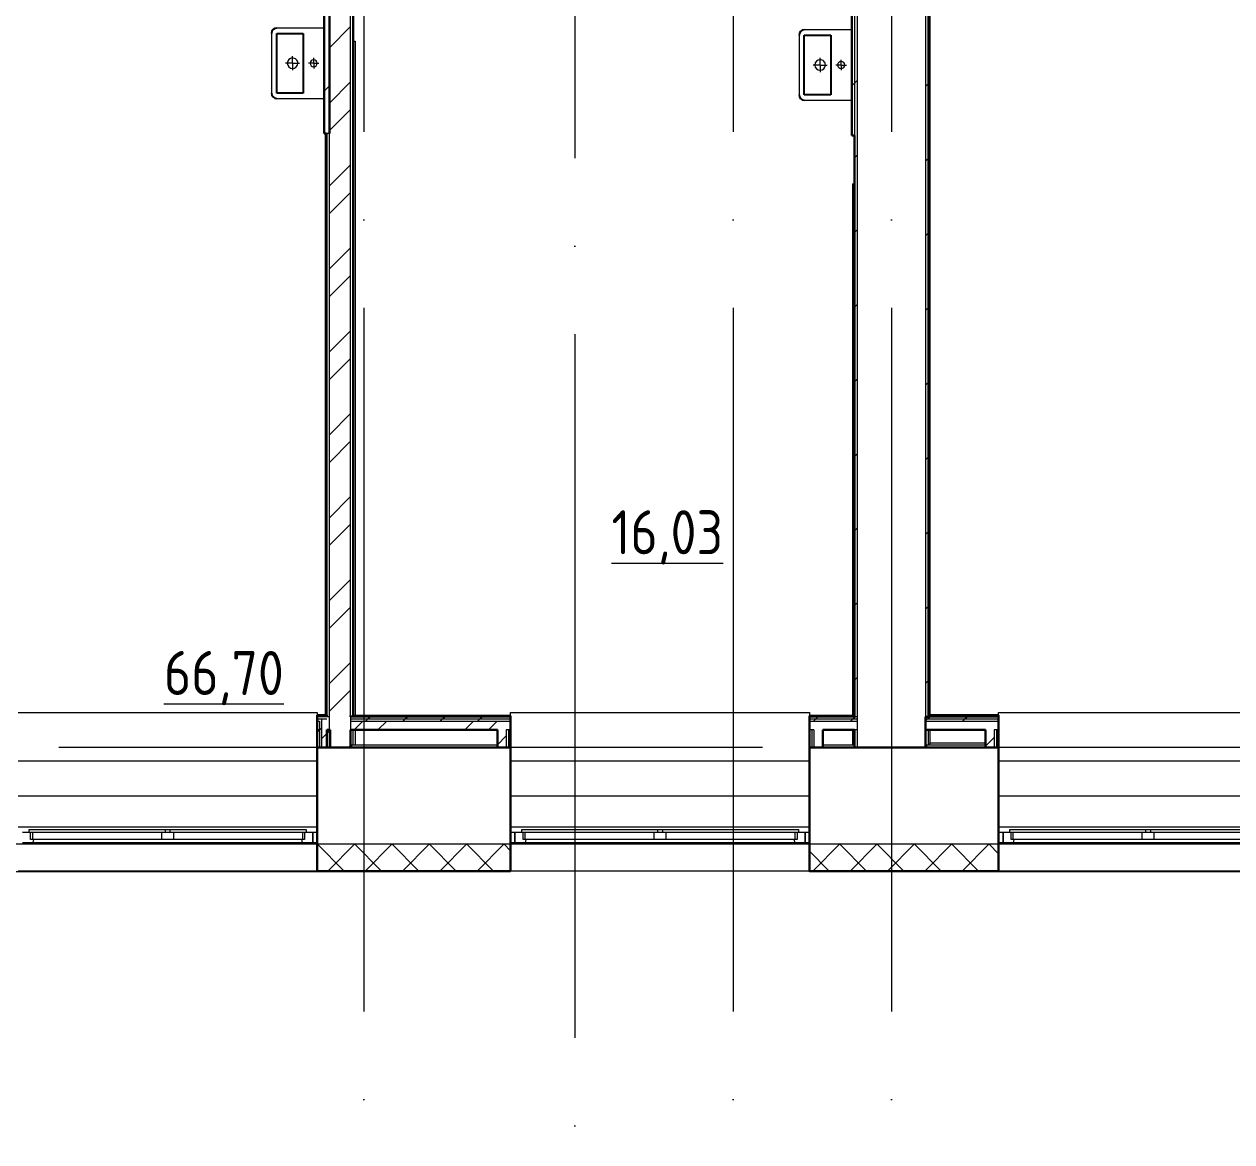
# Model space of a CAD drawing. Header units: millimetres. Extents: x -421858 to 614926, y -468665 to 141641.
# Drawn here: x 289815 to 296682, y -20005 to -13651 of the extents above; entities that cross this region are included whole.
import ezdxf

# ---------------------------------------------------------------- set-up
doc = ezdxf.new("R2010")
doc.units = ezdxf.units.MM
doc.linetypes.add('ADSK_Линия сетки', pattern=[25, 20, -2.5, 0, -2.5])
for name, color, linetype, lineweight in [('_ Окна', 7, 'Continuous', 9), ('Марки помещений', 252, 'Continuous', 20), ('Ограждение', 252, 'Continuous', 9), ('Окна', 252, 'Continuous', 9), ('Оси', 252, 'Continuous', 9), ('Стены внутренние', 7, 'Continuous', 18), ('Стены наружные', 7, 'Continuous', 18), ('Стены штриховка', 252, 'Continuous', 9)]:
    doc.layers.add(name, color=color, linetype=linetype, lineweight=lineweight)
doc.layers.add('Узлы', color=7, linetype='Continuous')
doc.styles.add('GOST Common_2', font='', dxfattribs={"width": 0.9, "height": 250})
doc.styles.get('GOST Common_2').set_extended_font_data('GOST type B')

# ---------------------------------------------------------------- blocks, each defined once
blk = doc.blocks.new('3 этаж')
at = {"layer": '_ Окна', "color": 251, "lineweight": 18, "true_color": 0x636466}
for p, q in [((289843.8, -18245.4), (289805.8, -18245.4)), ((289851.8, -18286.4), (289851.8, -18245.4)), ((291409.8, -18245.4), (291409.8, -18286.4)), ((291455.8, -18245.4), (291417.8, -18245.4)), ((291455.8, -18303.4), (291455.8, -18245.4)), ((292643.8, -18245.4), (292605.8, -18245.4)), ((292605.8, -18245.4), (292605.8, -18303.4)), ((292651.8, -18286.4), (292651.8, -18245.4)), ((294209.8, -18245.4), (294209.8, -18286.4)), ((294255.8, -18245.4), (294217.8, -18245.4)), ((294255.8, -18303.4), (294255.8, -18245.4)), ((295418.8, -18245.4), (295380.8, -18245.4)), ((295380.8, -18245.4), (295380.8, -18303.4)), ((295426.8, -18286.4), (295426.8, -18245.4)), ((289805.8, -18303.4), (289865.2, -18303.4)), ((289863.8, -18286.4), (289851.8, -18286.4)), ((289865.2, -18303.4), (289869.8, -18286.4)), ((291391.8, -18286.4), (291396.3, -18303.4)), ((291396.3, -18303.4), (291455.8, -18303.4)), ((291409.8, -18286.4), (291397.8, -18286.4)), ((292605.8, -18303.4), (292665.2, -18303.4)), ((292663.8, -18286.4), (292651.8, -18286.4)), ((292665.2, -18303.4), (292669.8, -18286.4)), ((294191.8, -18286.4), (294196.3, -18303.4)), ((294196.3, -18303.4), (294255.8, -18303.4)), ((294209.8, -18286.4), (294197.8, -18286.4)), ((295380.8, -18303.4), (295440.2, -18303.4)), ((295438.8, -18286.4), (295426.8, -18286.4)), ((295440.2, -18303.4), (295444.8, -18286.4))]:
    blk.add_line(p, q, dxfattribs=at)
at = {"layer": '_ Окна', "color": 251, "true_color": 0x636466}
for p, q in [((291480.8, -18245.4), (291455.8, -18245.4)), ((291455.8, -18245.4), (291455.8, -18303.4)), ((292605.8, -18245.4), (292580.8, -18245.4)), ((292605.8, -18303.4), (292605.8, -18245.4)), ((294280.8, -18245.4), (294255.8, -18245.4)), ((294255.8, -18245.4), (294255.8, -18303.4)), ((295380.8, -18245.4), (295355.8, -18245.4)), ((295380.8, -18303.4), (295380.8, -18245.4)), ((291455.8, -18303.4), (291480.8, -18303.4)), ((292580.8, -18303.4), (292605.8, -18303.4)), ((294255.8, -18303.4), (294280.8, -18303.4)), ((295355.8, -18303.4), (295380.8, -18303.4))]:
    blk.add_line(p, q, dxfattribs=at)
at = {"layer": 'Ограждение', "color": 251, "true_color": 0x636466}
for p, q in [((294965.8, -17578.4), (294965.8, -13483.4)), ((291686.2, -13748.4), (291696.2, -13748.4)), ((291696.2, -13748.4), (291696.2, -17583.5)), ((291526.2, -14273.4), (291526.2, -17578.4)), ((294525.8, -14558.4), (294535.8, -14558.4)), ((294525.8, -14558.4), (294525.8, -17583.4)), ((289780.8, -17563.4), (291480.8, -17563.4)), ((291480.8, -17563.4), (291480.8, -17578.4)), ((292580.8, -17583.4), (292580.8, -17563.4)), ((292580.8, -17563.4), (294280.8, -17563.4)), ((294280.8, -17563.4), (294280.8, -17583.4)), ((295355.8, -17578.4), (295355.8, -17563.4)), ((295355.8, -17563.4), (297055.8, -17563.4)), ((291686.2, -17748.4), (291686.2, -17663.4)), ((291696.2, -17663.4), (291696.2, -17748.4)), ((294525.8, -17663.4), (294525.8, -17748.4)), ((294955.8, -17663.4), (294955.8, -17748.4)), ((294965.8, -17738.4), (294965.8, -17663.4)), ((294955.8, -17748.4), (294965.8, -17738.4)), ((295280.8, -17738.4), (294965.8, -17738.4)), ((289780.8, -17838.4), (291480.8, -17838.4)), ((292580.8, -17838.4), (294280.8, -17838.4)), ((295355.8, -17838.4), (297055.8, -17838.4)), ((289780.8, -18038.4), (291480.8, -18038.4)), ((292580.8, -18038.4), (294280.8, -18038.4)), ((295355.8, -18038.4), (297055.8, -18038.4)), ((289780.8, -18213.4), (291480.8, -18213.4)), ((292580.8, -18213.4), (294280.8, -18213.4)), ((295355.8, -18213.4), (297055.8, -18213.4))]:
    blk.add_line(p, q, dxfattribs=at)
at = {"layer": 'Окна', "color": 251, "true_color": 0x636466}
for p, q in [((289843.8, -18228.4), (290615.8, -18228.4)), ((289843.8, -18245.4), (289843.8, -18228.4)), ((290615.8, -18245.4), (289843.8, -18245.4)), ((289863.8, -18286.4), (289863.8, -18245.4)), ((290595.8, -18245.4), (290595.8, -18286.4)), ((290615.8, -18228.4), (290645.8, -18228.4)), ((290615.8, -18228.4), (290615.8, -18245.4)), ((290645.8, -18245.4), (290615.8, -18245.4)), ((290645.8, -18228.4), (291417.8, -18228.4)), ((290645.8, -18245.4), (290645.8, -18228.4)), ((291417.8, -18245.4), (290645.8, -18245.4)), ((290665.8, -18286.4), (290665.8, -18245.4)), ((291397.8, -18245.4), (291397.8, -18286.4)), ((291417.8, -18228.4), (291417.8, -18245.4)), ((292643.8, -18228.4), (293415.8, -18228.4)), ((292643.8, -18245.4), (292643.8, -18228.4)), ((293415.8, -18245.4), (292643.8, -18245.4)), ((292663.8, -18286.4), (292663.8, -18245.4)), ((293395.8, -18245.4), (293395.8, -18286.4)), ((293415.8, -18228.4), (293445.8, -18228.4)), ((293415.8, -18228.4), (293415.8, -18245.4)), ((293445.8, -18245.4), (293415.8, -18245.4)), ((293445.8, -18228.4), (294217.8, -18228.4)), ((293445.8, -18245.4), (293445.8, -18228.4)), ((294217.8, -18245.4), (293445.8, -18245.4)), ((293465.8, -18286.4), (293465.8, -18245.4)), ((294197.8, -18245.4), (294197.8, -18286.4)), ((294217.8, -18228.4), (294217.8, -18245.4)), ((295418.8, -18228.4), (296190.8, -18228.4)), ((295418.8, -18245.4), (295418.8, -18228.4)), ((296190.8, -18245.4), (295418.8, -18245.4)), ((295438.8, -18286.4), (295438.8, -18245.4)), ((296170.8, -18245.4), (296170.8, -18286.4)), ((296190.8, -18228.4), (296220.8, -18228.4)), ((296190.8, -18228.4), (296190.8, -18245.4)), ((296220.8, -18245.4), (296190.8, -18245.4)), ((296220.8, -18228.4), (296992.8, -18228.4)), ((296220.8, -18245.4), (296220.8, -18228.4)), ((296992.8, -18245.4), (296220.8, -18245.4)), ((296240.8, -18286.4), (296240.8, -18245.4)), ((290595.8, -18286.4), (289863.8, -18286.4)), ((289865.2, -18303.4), (291396.3, -18303.4)), ((290665.8, -18286.4), (290595.8, -18286.4)), ((291397.8, -18286.4), (290665.8, -18286.4)), ((293395.8, -18286.4), (292663.8, -18286.4)), ((292665.2, -18303.4), (294196.3, -18303.4)), ((293465.8, -18286.4), (293395.8, -18286.4)), ((294197.8, -18286.4), (293465.8, -18286.4)), ((296170.8, -18286.4), (295438.8, -18286.4)), ((295440.2, -18303.4), (296971.3, -18303.4)), ((296240.8, -18286.4), (296170.8, -18286.4)), ((296972.8, -18286.4), (296240.8, -18286.4))]:
    blk.add_line(p, q, dxfattribs=at)
at = {"layer": 'Оси', "color": 251, "linetype": 'ADSK_Линия сетки', "ltscale": 200, "true_color": 0x636466}
for p, q in [((292945.8, 34587.2), (292945.8, -31389.6)), ((291745.8, -263.4), (291745.8, -31389.6)), ((293845.8, -263.4), (293845.8, -30119.6)), ((294745.8, -263.4), (294745.8, -30119.6)), ((314013.1, -17763.4), (237073.5, -17763.4))]:
    blk.add_line(p, q, dxfattribs=at)
at = {"layer": 'Стены внутренние', "color": 251, "true_color": 0x636466}
for p, q in [((294550.8, -13483.4), (294550.8, -17763.4)), ((312295.8, -18313.4), (280361.8, -18313.4)), ((291480.8, -18465.4), (289780.8, -18465.4)), ((294280.8, -18465.4), (292580.8, -18465.4)), ((297055.8, -18465.4), (295355.8, -18465.4))]:
    blk.add_line(p, q, dxfattribs=at)
at = {"layer": 'Стены внутренние', "color": 251, "lineweight": 30, "true_color": 0x636466}
for p, q in [((294940.8, -17763.4), (294940.8, -17663.4)), ((291480.8, -17763.4), (291480.8, -18465.4)), ((292505.8, -17763.4), (291555.8, -17763.4)), ((292580.8, -18465.4), (292580.8, -17763.4)), ((294280.8, -17763.4), (294280.8, -18465.4)), ((294535.8, -17763.4), (294355.8, -17763.4)), ((295280.8, -17763.4), (294550.8, -17763.4)), ((295355.8, -18465.4), (295355.8, -17763.4)), ((291480.8, -18465.4), (292580.8, -18465.4)), ((294280.8, -18465.4), (295355.8, -18465.4))]:
    blk.add_line(p, q, dxfattribs=at)
at = {"layer": 'Стены внутренние', "color": 251, "linetype": 'Continuous', "lineweight": 9, "true_color": 0x636466}
for p, q in [((291480.8, -18314.3), (291481.7, -18313.4)), ((291633.3, -18463.4), (291483.3, -18313.4)), ((291543.8, -18463.4), (291693.8, -18313.4)), ((291845.4, -18463.4), (291695.4, -18313.4)), ((291755.9, -18463.4), (291905.9, -18313.4)), ((292057.5, -18463.4), (291907.5, -18313.4)), ((291968.1, -18463.4), (292118.1, -18313.4)), ((292269.7, -18463.4), (292119.7, -18313.4)), ((292180.2, -18463.4), (292330.2, -18313.4)), ((292481.8, -18463.4), (292331.8, -18313.4)), ((292392.3, -18463.4), (292542.3, -18313.4)), ((292580.8, -18350.3), (292543.9, -18313.4)), ((294301.5, -18463.4), (294451.5, -18313.4)), ((294603.1, -18463.4), (294453.1, -18313.4)), ((294513.7, -18463.4), (294663.7, -18313.4)), ((294815.2, -18463.4), (294665.2, -18313.4)), ((294725.8, -18463.4), (294875.8, -18313.4)), ((295027.4, -18463.4), (294877.4, -18313.4)), ((294937.9, -18463.4), (295087.9, -18313.4)), ((295239.5, -18463.4), (295089.5, -18313.4)), ((295150.1, -18463.4), (295300.1, -18313.4)), ((295355.8, -18367.6), (295301.6, -18313.4)), ((294391, -18463.4), (294280.8, -18353.2)), ((291610.6, -18463.4), (291609.4, -18465.4)), ((294426.2, -18463.4), (294425, -18465.4)), ((294660.8, -18463.4), (294659.7, -18465.4)), ((294681.5, -18465.4), (294680.4, -18463.4)), ((294916.2, -18465.4), (294915, -18463.4))]:
    blk.add_line(p, q, dxfattribs=at)
at = {"layer": 'Стены наружные', "color": 251, "lineweight": 30, "true_color": 0x636466}
for p, q in [((291521.2, -13473.4), (291521.2, -14273.4)), ((291551.2, -13473.4), (291551.2, -14273.4)), ((291686.2, -17583.4), (291686.2, -13473.4)), ((294520.8, -13483.4), (294520.8, -14283.4)), ((294960.8, -17578.4), (294960.8, -13483.4)), ((291521.2, -14273.4), (291531.2, -14273.4)), ((291531.2, -14273.4), (291531.2, -17578.4)), ((294520.8, -14283.4), (294535.8, -14283.4)), ((294535.8, -14283.4), (294535.8, -17583.4)), ((291480.8, -17578.4), (291480.8, -17763.4)), ((291531.2, -17578.4), (291480.8, -17578.4)), ((291536.2, -17578.4), (291536.2, -17583.4)), ((295355.8, -17578.4), (294960.8, -17578.4)), ((295355.8, -17763.4), (295355.8, -17578.4)), ((291671.2, -17583.4), (291671.2, -17588.4)), ((292580.8, -17583.4), (291686.2, -17583.4)), ((292580.8, -17763.4), (292580.8, -17583.4)), ((294535.8, -17583.4), (294280.8, -17583.4)), ((294280.8, -17583.4), (294280.8, -17763.4)), ((294940.8, -17588.4), (294955.8, -17588.4)), ((294955.8, -17588.4), (294940.8, -17588.4)), ((294940.8, -17588.4), (294940.8, -17663.4)), ((294960.8, -17583.4), (294955.8, -17583.4)), ((291536.2, -17663.4), (291536.2, -17763.4)), ((291555.8, -17663.4), (291536.2, -17663.4)), ((291555.8, -17763.4), (291555.8, -17663.4)), ((291671.2, -17763.4), (291671.2, -17663.4)), ((291671.2, -17663.4), (292505.8, -17663.4)), ((292505.8, -17663.4), (292505.8, -17763.4)), ((294355.8, -17663.4), (294535.8, -17663.4)), ((294355.8, -17763.4), (294355.8, -17663.4)), ((294535.8, -17663.4), (294535.8, -17763.4)), ((294940.8, -17663.4), (295280.8, -17663.4)), ((295280.8, -17663.4), (295280.8, -17763.4)), ((291480.8, -17763.4), (291555.8, -17763.4)), ((292505.8, -17763.4), (292580.8, -17763.4)), ((294280.8, -17763.4), (294355.8, -17763.4)), ((294535.8, -17763.4), (294550.8, -17763.4)), ((295280.8, -17763.4), (295355.8, -17763.4))]:
    blk.add_line(p, q, dxfattribs=at)
at = {"layer": 'Стены наружные', "color": 251, "true_color": 0x636466}
for p, q in [((294940.8, -13483.4), (294940.8, -17588.4)), ((291678.7, -17748.4), (292505.8, -17748.4)), ((291678.7, -17763.4), (291678.7, -17748.4)), ((294355.8, -17748.4), (294535.8, -17748.4)), ((294948.3, -17748.4), (295280.8, -17748.4)), ((294948.3, -17763.4), (294948.3, -17748.4)), ((292030.8, -18470.4), (289265.8, -18470.4)), ((291480.8, -18465.4), (291480.8, -18470.4)), ((292030.8, -18470.4), (292030.8, -18465.4)), ((294280.8, -18470.4), (294280.8, -18465.4)), ((297055.8, -18470.4), (294280.8, -18470.4)), ((294818.3, -18470.4), (294818.3, -18465.4))]:
    blk.add_line(p, q, dxfattribs=at)
at = {"layer": 'Стены наружные', "color": 251, "linetype": 'Continuous', "lineweight": 9, "true_color": 0x636466}
for p, q in [((291551.2, -13785.1), (291671.2, -13665.1)), ((294955.8, -13708), (294960.8, -13703)), ((294955.8, -13778.7), (294960.8, -13773.7)), ((294955.8, -13849.4), (294960.8, -13844.4)), ((294955.8, -13920.1), (294960.8, -13915.1)), ((291521.2, -14031.3), (291551.2, -14001.3)), ((291551.2, -14099.4), (291671.2, -13979.4)), ((294520.8, -14001.6), (294535.8, -13986.6)), ((294535.8, -13986.6), (294550.8, -13971.6)), ((294940.8, -14005.8), (294955.8, -13990.8)), ((294955.8, -13990.8), (294960.8, -13985.8)), ((294955.8, -14061.5), (294960.8, -14056.5)), ((291551.2, -14256.5), (291671.2, -14136.5)), ((294955.8, -14132.2), (294960.8, -14127.2)), ((294955.8, -14202.9), (294960.8, -14197.9)), ((294955.8, -14273.7), (294960.8, -14268.7)), ((291531.2, -14304.1), (291536.2, -14299.1)), ((294955.8, -14344.4), (294960.8, -14339.4)), ((291531.2, -14374.8), (291536.2, -14369.8)), ((294535.8, -14410.8), (294550.8, -14395.8)), ((294940.8, -14430.1), (294955.8, -14415.1)), ((294955.8, -14415.1), (294960.8, -14410.1)), ((291531.2, -14445.5), (291536.2, -14440.5)), ((291551.2, -14570.8), (291671.2, -14450.8)), ((294955.8, -14485.8), (294960.8, -14480.8)), ((291531.2, -14516.2), (291536.2, -14511.2)), ((294955.8, -14556.5), (294960.8, -14551.5)), ((291531.2, -14586.9), (291536.2, -14581.9)), ((291551.2, -14728), (291671.2, -14608)), ((294955.8, -14627.2), (294960.8, -14622.2)), ((291531.2, -14657.7), (291536.2, -14652.7)), ((294955.8, -14697.9), (294960.8, -14692.9)), ((291531.2, -14728.4), (291536.2, -14723.4)), ((294955.8, -14768.6), (294960.8, -14763.6)), ((291531.2, -14799.1), (291536.2, -14794.1)), ((294535.8, -14835.1), (294550.8, -14820.1)), ((291531.2, -14869.8), (291536.2, -14864.8)), ((294940.8, -14854.3), (294955.8, -14839.3)), ((294955.8, -14839.3), (294960.8, -14834.3)), ((291531.2, -14940.5), (291536.2, -14935.5)), ((291551.2, -15042.3), (291671.2, -14922.3)), ((294955.8, -14910.1), (294960.8, -14905.1)), ((291531.2, -15011.2), (291536.2, -15006.2)), ((294955.8, -14980.8), (294960.8, -14975.8)), ((291531.2, -15081.9), (291536.2, -15076.9)), ((291551.2, -15199.4), (291671.2, -15079.4)), ((294955.8, -15051.5), (294960.8, -15046.5)), ((291531.2, -15152.6), (291536.2, -15147.6)), ((294955.8, -15122.2), (294960.8, -15117.2)), ((291531.2, -15223.3), (291536.2, -15218.3)), ((294535.8, -15259.3), (294550.8, -15244.3)), ((294955.8, -15192.9), (294960.8, -15187.9)), ((291531.2, -15294), (291536.2, -15289)), ((294940.8, -15278.6), (294955.8, -15263.6)), ((294955.8, -15263.6), (294960.8, -15258.6)), ((291531.2, -15364.8), (291536.2, -15359.8)), ((294955.8, -15334.3), (294960.8, -15329.3)), ((291531.2, -15435.5), (291536.2, -15430.5)), ((291551.2, -15513.8), (291671.2, -15393.8)), ((294955.8, -15405), (294960.8, -15400)), ((291531.2, -15506.2), (291536.2, -15501.2)), ((294955.8, -15475.7), (294960.8, -15470.7)), ((291531.2, -15576.9), (291536.2, -15571.9)), ((291551.2, -15670.9), (291671.2, -15550.9)), ((294955.8, -15546.5), (294960.8, -15541.5)), ((291531.2, -15647.6), (291536.2, -15642.6)), ((294955.8, -15617.2), (294960.8, -15612.2)), ((291531.2, -15718.3), (291536.2, -15713.3)), ((294535.8, -15683.6), (294550.8, -15668.6)), ((294940.8, -15702.9), (294955.8, -15687.9)), ((294955.8, -15687.9), (294960.8, -15682.9)), ((291531.2, -15789), (291536.2, -15784)), ((294955.8, -15758.6), (294960.8, -15753.6)), ((291531.2, -15859.7), (291536.2, -15854.7)), ((294955.8, -15829.3), (294960.8, -15824.3)), ((291531.2, -15930.4), (291536.2, -15925.4)), ((291551.2, -15985.2), (291671.2, -15865.2)), ((294955.8, -15900), (294960.8, -15895)), ((291531.2, -16001.2), (291536.2, -15996.2)), ((294955.8, -15970.7), (294960.8, -15965.7)), ((291531.2, -16071.9), (291536.2, -16066.9)), ((291551.2, -16142.4), (291671.2, -16022.4)), ((294955.8, -16041.4), (294960.8, -16036.4)), ((294535.8, -16107.9), (294550.8, -16092.9)), ((294940.8, -16127.1), (294955.8, -16112.1)), ((294955.8, -16112.1), (294960.8, -16107.1)), ((291531.2, -16142.6), (291536.2, -16137.6)), ((294955.8, -16182.8), (294960.8, -16177.8)), ((291531.2, -16213.3), (291536.2, -16208.3)), ((294955.8, -16253.6), (294960.8, -16248.6)), ((291531.2, -16284), (291536.2, -16279)), ((291551.2, -16456.7), (291671.2, -16336.7)), ((294955.8, -16324.3), (294960.8, -16319.3)), ((291531.2, -16354.7), (291536.2, -16349.7)), ((294955.8, -16395), (294960.8, -16390)), ((291531.2, -16425.4), (291536.2, -16420.4)), ((294955.8, -16465.7), (294960.8, -16460.7)), ((291531.2, -16496.1), (291536.2, -16491.1)), ((291551.2, -16613.8), (291671.2, -16493.8)), ((294535.8, -16532.1), (294550.8, -16517.1)), ((294940.8, -16551.4), (294955.8, -16536.4)), ((294955.8, -16536.4), (294960.8, -16531.4)), ((291531.2, -16566.8), (291536.2, -16561.8)), ((294955.8, -16607.1), (294960.8, -16602.1)), ((291531.2, -16637.6), (291536.2, -16632.6)), ((294955.8, -16677.8), (294960.8, -16672.8)), ((291531.2, -16708.3), (291536.2, -16703.3)), ((294955.8, -16748.5), (294960.8, -16743.5)), ((291531.2, -16779), (291536.2, -16774)), ((291551.2, -16928.1), (291671.2, -16808.1)), ((294955.8, -16819.2), (294960.8, -16814.2)), ((291531.2, -16849.7), (291536.2, -16844.7)), ((294955.8, -16890), (294960.8, -16885)), ((291531.2, -16920.4), (291536.2, -16915.4)), ((294535.8, -16956.4), (294550.8, -16941.4)), ((294940.8, -16975.7), (294955.8, -16960.7)), ((294955.8, -16960.7), (294960.8, -16955.7)), ((291531.2, -16991.1), (291536.2, -16986.1)), ((291551.2, -17085.3), (291671.2, -16965.3)), ((294955.8, -17031.4), (294960.8, -17026.4)), ((291531.2, -17061.8), (291536.2, -17056.8)), ((294955.8, -17102.1), (294960.8, -17097.1)), ((291531.2, -17132.5), (291536.2, -17127.5)), ((291531.2, -17203.2), (291536.2, -17198.2)), ((294955.8, -17172.8), (294960.8, -17167.8)), ((291531.2, -17273.9), (291536.2, -17268.9)), ((291551.2, -17399.6), (291671.2, -17279.6)), ((294955.8, -17243.5), (294960.8, -17238.5)), ((291531.2, -17344.7), (291536.2, -17339.7)), ((294535.8, -17380.7), (294550.8, -17365.7)), ((294955.8, -17314.2), (294960.8, -17309.2)), ((291531.2, -17415.4), (291536.2, -17410.4)), ((291551.2, -17556.8), (291671.2, -17436.8)), ((294940.8, -17399.9), (294955.8, -17384.9)), ((294955.8, -17384.9), (294960.8, -17379.9)), ((291531.2, -17486.1), (291536.2, -17481.1)), ((294955.8, -17455.6), (294960.8, -17450.6)), ((291504.6, -17583.4), (291509.6, -17578.4)), ((291531.2, -17556.8), (291536.2, -17551.8)), ((294955.8, -17526.4), (294960.8, -17521.4)), ((294969.4, -17583.4), (294974.4, -17578.4)), ((295040.1, -17583.4), (295045.1, -17578.4)), ((295110.8, -17583.4), (295115.8, -17578.4)), ((295181.5, -17583.4), (295186.5, -17578.4)), ((295252.2, -17583.4), (295257.2, -17578.4)), ((295322.9, -17583.4), (295327.9, -17578.4)), ((291691.5, -17663.4), (291741.5, -17613.4)), ((291757.4, -17613.4), (291769.9, -17600.9)), ((291769.9, -17600.9), (291782.4, -17588.4)), ((291782.4, -17588.4), (291787.4, -17583.4)), ((291826.4, -17663.4), (291876.4, -17613.4)), ((291969.5, -17613.4), (291982, -17600.9)), ((291982, -17600.9), (291994.5, -17588.4)), ((292181.7, -17613.4), (292194.2, -17600.9)), ((292194.2, -17600.9), (292206.7, -17588.4)), ((292206.7, -17588.4), (292211.7, -17583.4)), ((292319.9, -17663.4), (292369.9, -17613.4)), ((292393.8, -17613.4), (292406.3, -17600.9)), ((292406.3, -17600.9), (292418.8, -17588.4)), ((292454.8, -17663.4), (292504.8, -17613.4)), ((294303, -17613.4), (294315.5, -17600.9)), ((294315.5, -17600.9), (294328, -17588.4)), ((294328, -17588.4), (294333, -17583.4)), ((294515.1, -17613.4), (294527.6, -17600.9)), ((294527.6, -17600.9), (294540.1, -17588.4)), ((294940.8, -17612.1), (294951.9, -17600.9)), ((294951.9, -17600.9), (294964.4, -17588.4)), ((295151.5, -17613.4), (295164, -17600.9)), ((295164, -17600.9), (295176.5, -17588.4)), ((295176.5, -17588.4), (295181.5, -17583.4)), ((291480.8, -17677.9), (291493.3, -17665.4)), ((291493.3, -17665.4), (291505.8, -17652.9)), ((291505.8, -17714.2), (291555.8, -17664.2)), ((292505.8, -17747.4), (292555.8, -17697.4)), ((292555.8, -17663.6), (292555.9, -17663.4)), ((295280.8, -17755.8), (295330.8, -17705.8)), ((291658.9, -17763.4), (291671.2, -17751.1))]:
    blk.add_line(p, q, dxfattribs=at)
at = {"layer": 'Стены штриховка', "color": 251, "true_color": 0x636466}
for p, q in [((291671.2, -17583.4), (291671.2, -13473.4)), ((294535.8, -13483.4), (294535.8, -14283.4)), ((294955.8, -17583.4), (294955.8, -13483.4)), ((291551.2, -14273.4), (291531.2, -14273.4)), ((291536.2, -14273.4), (291536.2, -17578.4)), ((291551.2, -17588.4), (291551.2, -14273.4)), ((291536.2, -17583.4), (291480.8, -17583.4)), ((291551.2, -17588.4), (291480.8, -17588.4)), ((291480.8, -17600.9), (291536.2, -17600.9)), ((291480.8, -17613.4), (291493.3, -17613.4)), ((291493.3, -17613.4), (291493.3, -17763.4)), ((291505.8, -17600.9), (291505.8, -17763.4)), ((291536.2, -17588.4), (291536.2, -17583.4)), ((291551.2, -17763.4), (291551.2, -17588.4)), ((291671.2, -17583.4), (291686.2, -17583.4)), ((291671.2, -17588.4), (292580.8, -17588.4)), ((292580.8, -17588.4), (291671.2, -17588.4)), ((291671.2, -17588.4), (291671.2, -17663.4)), ((291671.2, -17600.9), (292580.8, -17600.9)), ((291671.2, -17613.4), (292580.8, -17613.4)), ((294280.8, -17588.4), (294535.8, -17588.4)), ((294550.8, -17588.4), (294280.8, -17588.4)), ((294280.8, -17600.9), (294550.8, -17600.9)), ((294280.8, -17613.4), (294550.8, -17613.4)), ((294940.8, -17600.9), (295355.8, -17600.9)), ((294940.8, -17613.4), (295355.8, -17613.4)), ((294955.8, -17588.4), (295355.8, -17588.4)), ((295355.8, -17588.4), (294955.8, -17588.4)), ((295355.8, -17583.4), (294960.8, -17583.4)), ((291493.3, -17663.4), (291480.8, -17663.4)), ((292580.8, -17663.4), (292555.8, -17663.4)), ((292555.8, -17663.4), (292555.8, -17763.4)), ((292568.3, -17663.4), (292568.3, -17763.4)), ((294305.8, -17663.4), (294280.8, -17663.4)), ((294293.3, -17663.4), (294293.3, -17763.4)), ((294305.8, -17663.4), (294305.8, -17763.4)), ((294550.8, -17663.4), (294535.8, -17663.4)), ((295355.8, -17663.4), (295330.8, -17663.4)), ((295330.8, -17663.4), (295330.8, -17763.4)), ((295343.3, -17663.4), (295343.3, -17763.4)), ((291482.8, -18389.4), (291480.8, -18389.4)), ((291482.8, -18389.4), (291482.8, -18463.4)), ((292580.8, -18389.4), (292578.8, -18389.4)), ((292578.8, -18463.4), (292578.8, -18389.4)), ((294282.8, -18389.4), (294280.8, -18389.4)), ((294282.8, -18389.4), (294282.8, -18463.4)), ((295355.8, -18389.4), (295353.8, -18389.4)), ((295353.8, -18463.4), (295353.8, -18389.4)), ((291482.8, -18463.4), (292578.8, -18463.4)), ((294282.8, -18463.4), (295353.8, -18463.4))]:
    blk.add_line(p, q, dxfattribs=at)
at = {"layer": 'Узлы', "color": 251, "lineweight": 9, "true_color": 0x636466}
for p, q in [((291221.2, -13703.4), (291221.2, -13873.4)), ((291521.2, -13673.4), (291251.2, -13673.4)), ((294220.8, -13713.4), (294220.8, -13883.4)), ((294520.8, -13683.4), (294250.8, -13683.4)), ((291341.2, -13873.4), (291341.2, -13833.4)), ((291461.2, -13873.4), (291461.2, -13843.4)), ((294340.8, -13883.4), (294340.8, -13843.4)), ((294460.8, -13883.4), (294460.8, -13853.4)), ((291221.2, -13873.4), (291221.2, -14043.4)), ((291341.2, -13873.4), (291301.2, -13873.4)), ((291341.2, -13873.4), (291341.2, -13913.4)), ((291341.2, -13873.4), (291381.2, -13873.4)), ((291461.2, -13873.4), (291431.2, -13873.4)), ((291461.2, -13873.4), (291461.2, -13903.4)), ((291461.2, -13873.4), (291491.2, -13873.4)), ((294220.8, -13883.4), (294220.8, -14053.4)), ((294340.8, -13883.4), (294300.8, -13883.4)), ((294340.8, -13883.4), (294340.8, -13923.4)), ((294340.8, -13883.4), (294380.8, -13883.4)), ((294460.8, -13883.4), (294430.8, -13883.4)), ((294460.8, -13883.4), (294460.8, -13913.4)), ((294460.8, -13883.4), (294490.8, -13883.4)), ((291251.2, -14073.4), (291521.2, -14073.4)), ((294250.8, -14083.4), (294520.8, -14083.4))]:
    blk.add_line(p, q, dxfattribs=at)
at = {"layer": 'Узлы', "color": 251, "true_color": 0x636466}
for p, q in [((291251.2, -14043.4), (291251.2, -13703.4)), ((291251.2, -13703.4), (291402.1, -13703.4)), ((291402.1, -13703.4), (291402.1, -14043.4)), ((294250.8, -14053.4), (294250.8, -13713.4)), ((294250.8, -13713.4), (294401.7, -13713.4)), ((294401.7, -13713.4), (294401.7, -14053.4)), ((291402.1, -14043.4), (291251.2, -14043.4)), ((294401.7, -14053.4), (294250.8, -14053.4))]:
    blk.add_line(p, q, dxfattribs=at)
for centre, start, end in [((291251.2, -13703.4), 90, 180), ((294250.8, -13713.4), 90, 180), ((291251.2, -14043.4), 180, 270), ((294250.8, -14053.4), 180, 270)]:
    blk.add_arc(centre, 30, start, end, dxfattribs=at)
at = {"layer": 'Узлы', "color": 251, "lineweight": 9, "true_color": 0x636466}
for centre, radius, start, end in [((291341.2, -13873.4), 30, 90, 180), ((291341.2, -13873.4), 30, 0, 90.00772), ((291461.2, -13873.4), 20, 90, 180), ((291461.2, -13873.4), 20, 0, 90.01158), ((294340.8, -13883.4), 30, 90, 180), ((294340.8, -13883.4), 30, 0, 90.00772), ((294460.8, -13883.4), 20, 90, 180), ((294460.8, -13883.4), 20, 0, 90.01158), ((291341.2, -13873.4), 30, 180, 270), ((291341.2, -13873.4), 30, 270, 0), ((291461.2, -13873.4), 20, 180, 270), ((291461.2, -13873.4), 20, 270, 0), ((294340.8, -13883.4), 30, 180, 270), ((294340.8, -13883.4), 30, 270, 0), ((294460.8, -13883.4), 20, 180, 270), ((294460.8, -13883.4), 20, 270, 0)]:
    blk.add_arc(centre, radius, start, end, dxfattribs=at)
at = {"layer": 'Марки помещений', "color": 251, "true_color": 0x636466, "style": 'GOST Common_2', "width": 0.9}
for s, p in [('%%U16,03', (293154.5, -16664.6)), ('%%U66,70', (290609.8, -17464.6))]:
    blk.add_text(s, height=250, dxfattribs=at).set_placement(p)

msp = doc.modelspace()

# ---------------------------------------------------------------- block references
msp.add_blockref('3 этаж', (0, 0))

doc.saveas('drawing.dxf')
